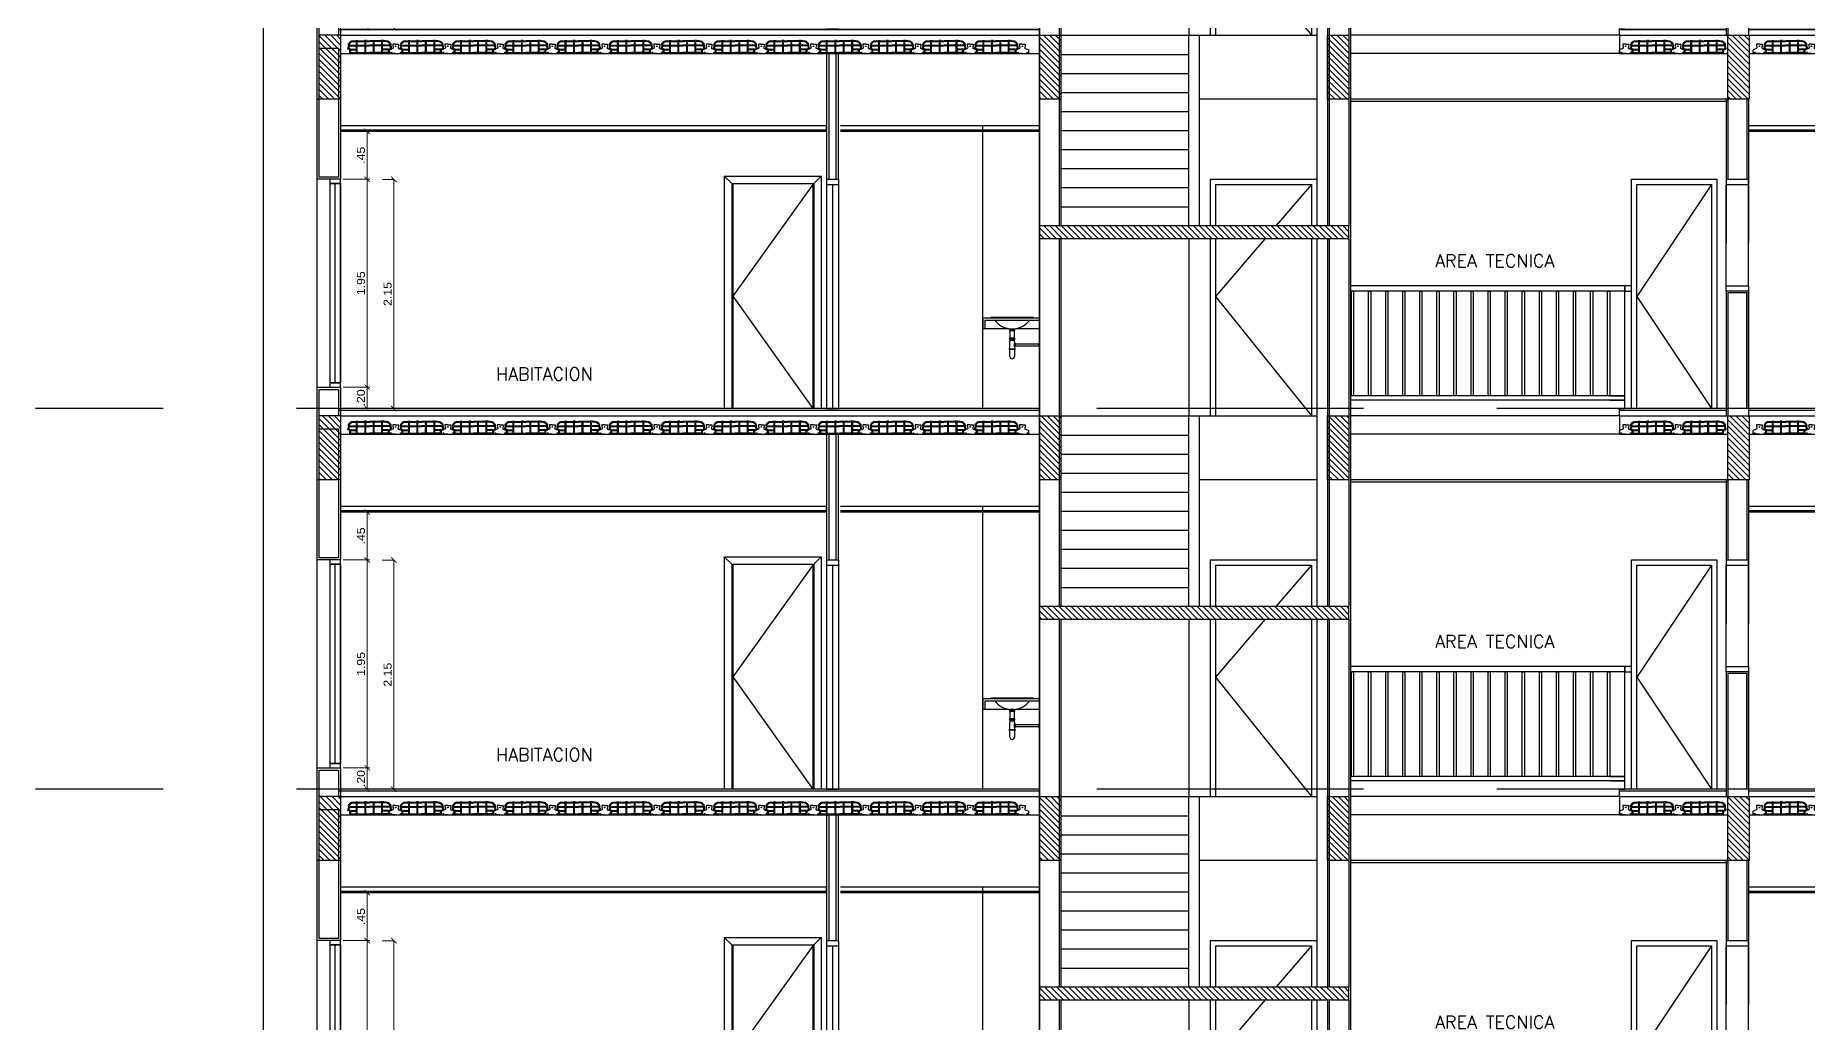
# Model space of a CAD drawing. Header units: metres. Extents: x 126 to 596, y -539 to -70.
# Drawn here: x 241.66 to 258.27, y -384.57 to -375.31 of the extents above; entities that cross this region are included whole.
import ezdxf

# ---------------------------------------------------------------- set-up
doc = ezdxf.new("R2010")
doc.units = ezdxf.units.M
doc.header["$LTSCALE"] = 10
doc.linetypes.add('HIDDEN', pattern=[0.375, 0.25, -0.125])
for name, color, linetype in [('01', 1, 'Continuous'), ('02', 2, 'Continuous'), ('1_MUROS', 6, 'Continuous'), ('2', 2, 'Continuous'), ('3', 3, 'Continuous'), ('A- Estructura', 5, 'Continuous'), ('A- Hatch Hormigon', 255, 'Continuous'), ('A-Aberturas', 2, 'Continuous'), ('A-Cielorraso', 1, 'HIDDEN'), ('A-Muros', 4, 'Continuous'), ('A-Revoques', 1, 'Continuous'), ('Corte t', 2, 'Continuous'), ('Dr Ejes en bloque', 4, 'Continuous'), ('Losa rap sapito', 251, 'Continuous'), ('PISO', 251, 'Continuous'), ('TCOTA', 1, 'Continuous'), ('Texto', 3, 'Continuous')]:
    doc.layers.add(name, color=color, linetype=linetype)
doc.layers.add('Dr Contorno exterior torre', color=31, linetype='Continuous', transparency=0.5)
doc.styles.add('1-50', font='arial.ttf', dxfattribs={"width": 1.1, "height": 0.075})
doc.styles.add('T12', font='romans.shx', dxfattribs={"height": 0.12})
doc.dimstyles.new('1-50', dxfattribs={"dimscale": 0, "dimtxt": 0.075, "dimasz": 0.05, "dimexe": 0, "dimexo": 0.025, "dimgap": 0.02, "dimtad": 1, "dimzin": 4, "dimdsep": 46, "dimtxsty": '1-50', "dimblk": 'ARCHTICK', "dimcen": 0.09, "dimclrd": 256, "dimclre": 8, "dimclrt": 2, "dimadec": 0, "dimazin": 3, "dimtfac": 1, "dimtofl": 0, "dimtmove": 2, "dimatfit": 3, "dimldrblk": 'OPEN90', "dimfxl": 1, "dimtolj": 1, "dimtzin": 0, "dimlwd": 18, "dimlwe": 18, "dimarcsym": 0})

# ---------------------------------------------------------------- blocks, each defined once
blk = doc.blocks.new('VIGUETA NUEVA')
at = {"layer": '02'}
for p, q in [((852.277, 1549.624), (852.243, 1549.611)), ((852.243, 1549.581), (852.243, 1549.611)), ((852.243, 1549.581), (852.248, 1549.576)), ((852.305, 1549.576), (852.248, 1549.576)), ((852.305, 1549.666), (852.277, 1549.666)), ((852.277, 1549.666), (852.277, 1549.661)), ((852.277, 1549.661), (852.281, 1549.631)), ((852.305, 1549.666), (852.334, 1549.666)), ((852.305, 1549.576), (852.363, 1549.576)), ((852.334, 1549.661), (852.33, 1549.631)), ((852.334, 1549.666), (852.334, 1549.661)), ((852.334, 1549.624), (852.368, 1549.611)), ((852.368, 1549.581), (852.363, 1549.576)), ((852.368, 1549.581), (852.368, 1549.611))]:
    blk.add_line(p, q, dxfattribs=at)
for centre, start, end in [((852.274, 1549.631), 294.8533, 4.4381), ((852.337, 1549.631), 175.5619, 245.1467)]:
    blk.add_arc(centre, 0.00704, start, end, dxfattribs=at)
blk = doc.blocks.new('VIGUETA NUEVA1')
at = {"layer": 'PISO'}
for centre in [(-0.044, -0.081), (0, -0.02), (0.05, -0.081)]:
    blk.add_circle(centre, 0.00324, dxfattribs=at)
at = {"layer": '1_MUROS'}
blk.add_blockref('VIGUETA NUEVA', (-852.305, -1549.666), dxfattribs=at)
blk = doc.blocks.new('Losa rap zapito')
at = {"layer": 'Losa rap sapito'}
for p, q in [((283.771, -291.772), (283.805, -291.772)), ((283.781, -291.764), (283.8, -291.764)), ((283.801, -291.763), (283.821, -291.763)), ((283.808, -291.801), (283.808, -291.775)), ((283.815, -291.801), (283.815, -291.775)), ((283.818, -291.772), (283.884, -291.772)), ((283.821, -291.764), (283.881, -291.764)), ((283.901, -291.763), (283.882, -291.763)), ((283.887, -291.801), (283.887, -291.775)), ((283.894, -291.801), (283.894, -291.775)), ((283.897, -291.772), (283.93, -291.772)), ((283.902, -291.764), (283.93, -291.764)), ((283.959, -291.764), (283.93, -291.764)), ((283.964, -291.772), (283.93, -291.772)), ((283.96, -291.763), (283.979, -291.763)), ((283.967, -291.801), (283.967, -291.775)), ((283.973, -291.801), (283.973, -291.775)), ((284.043, -291.772), (283.976, -291.772)), ((284.039, -291.764), (283.98, -291.764)), ((284.059, -291.763), (284.04, -291.763)), ((284.046, -291.801), (284.046, -291.775)), ((284.053, -291.801), (284.053, -291.775)), ((284.09, -291.772), (284.056, -291.772)), ((284.079, -291.764), (284.06, -291.764)), ((283.728, -291.824), (283.726, -291.839)), ((283.746, -291.848), (283.728, -291.842)), ((283.732, -291.804), (283.729, -291.823)), ((283.739, -291.812), (283.736, -291.833)), ((283.753, -291.842), (283.738, -291.836)), ((283.742, -291.81), (283.805, -291.81)), ((283.744, -291.804), (283.805, -291.804)), ((283.747, -291.88), (283.746, -291.848)), ((283.754, -291.884), (283.75, -291.884)), ((283.754, -291.884), (283.752, -291.884)), ((283.754, -291.884), (283.752, -291.884)), ((283.753, -291.81), (283.805, -291.81)), ((283.753, -291.842), (283.805, -291.842)), ((283.754, -291.872), (283.754, -291.851)), ((283.754, -291.884), (283.754, -291.883)), ((283.754, -291.883), (283.76, -291.883)), ((283.756, -291.849), (283.805, -291.849)), ((283.757, -291.875), (283.805, -291.875)), ((283.76, -291.884), (283.76, -291.883)), ((283.76, -291.884), (283.766, -291.884)), ((283.771, -291.883), (283.766, -291.883)), ((283.766, -291.884), (283.766, -291.883)), ((283.771, -291.884), (283.771, -291.883)), ((283.771, -291.884), (283.777, -291.884)), ((283.777, -291.884), (283.777, -291.883)), ((283.783, -291.883), (283.777, -291.883)), ((283.783, -291.884), (283.783, -291.883)), ((283.783, -291.884), (283.789, -291.884)), ((283.789, -291.884), (283.789, -291.883)), ((283.789, -291.883), (283.795, -291.883)), ((283.795, -291.884), (283.795, -291.883)), ((283.8, -291.884), (283.795, -291.884)), ((283.8, -291.883), (283.806, -291.883)), ((283.8, -291.884), (283.8, -291.883)), ((283.806, -291.884), (283.806, -291.883)), ((283.812, -291.884), (283.806, -291.884)), ((283.808, -291.839), (283.808, -291.813)), ((283.808, -291.872), (283.808, -291.852)), ((283.812, -291.883), (283.818, -291.883)), ((283.812, -291.884), (283.812, -291.883)), ((283.812, -291.883), (283.818, -291.883)), ((283.815, -291.872), (283.815, -291.813)), ((283.818, -291.804), (283.884, -291.804)), ((283.818, -291.81), (283.884, -291.81)), ((283.818, -291.875), (283.884, -291.875)), ((283.818, -291.884), (283.818, -291.883)), ((283.818, -291.884), (283.823, -291.884)), ((283.829, -291.883), (283.823, -291.883)), ((283.823, -291.884), (283.823, -291.883)), ((283.829, -291.884), (283.829, -291.883)), ((283.829, -291.884), (283.835, -291.884)), ((283.835, -291.884), (283.835, -291.883)), ((283.841, -291.883), (283.835, -291.883)), ((283.841, -291.884), (283.841, -291.883)), ((283.841, -291.884), (283.847, -291.884)), ((283.847, -291.884), (283.847, -291.883)), ((283.847, -291.883), (283.852, -291.883)), ((283.852, -291.884), (283.852, -291.883)), ((283.858, -291.884), (283.852, -291.884)), ((283.858, -291.883), (283.864, -291.883)), ((283.858, -291.884), (283.858, -291.883)), ((283.864, -291.884), (283.864, -291.883)), ((283.87, -291.884), (283.864, -291.884)), ((283.87, -291.883), (283.875, -291.883)), ((283.87, -291.884), (283.87, -291.883)), ((283.87, -291.883), (283.875, -291.883)), ((283.875, -291.884), (283.875, -291.883)), ((283.875, -291.884), (283.881, -291.884)), ((283.887, -291.883), (283.881, -291.883)), ((283.881, -291.884), (283.881, -291.883)), ((283.887, -291.872), (283.887, -291.813)), ((283.887, -291.884), (283.887, -291.883)), ((283.887, -291.884), (283.893, -291.884)), ((283.893, -291.884), (283.893, -291.883)), ((283.899, -291.883), (283.893, -291.883)), ((283.894, -291.872), (283.894, -291.813)), ((283.897, -291.804), (283.93, -291.804)), ((283.897, -291.81), (283.93, -291.81)), ((283.897, -291.875), (283.93, -291.875)), ((283.899, -291.884), (283.899, -291.883)), ((283.899, -291.884), (283.904, -291.884)), ((283.904, -291.884), (283.904, -291.883)), ((283.904, -291.883), (283.91, -291.883)), ((283.91, -291.884), (283.91, -291.883)), ((283.916, -291.884), (283.91, -291.884)), ((283.916, -291.883), (283.922, -291.883)), ((283.916, -291.884), (283.916, -291.883)), ((283.922, -291.884), (283.922, -291.883)), ((283.927, -291.884), (283.922, -291.884)), ((283.927, -291.884), (283.927, -291.883)), ((283.927, -291.883), (283.93, -291.883)), ((283.964, -291.804), (283.93, -291.804)), ((283.964, -291.81), (283.93, -291.81)), ((283.964, -291.875), (283.93, -291.875)), ((283.933, -291.883), (283.93, -291.883)), ((283.933, -291.884), (283.933, -291.883)), ((283.933, -291.884), (283.939, -291.884)), ((283.945, -291.883), (283.939, -291.883)), ((283.939, -291.884), (283.939, -291.883)), ((283.945, -291.884), (283.945, -291.883)), ((283.945, -291.884), (283.951, -291.884)), ((283.951, -291.884), (283.951, -291.883)), ((283.956, -291.883), (283.951, -291.883)), ((283.956, -291.884), (283.956, -291.883)), ((283.962, -291.884), (283.956, -291.884)), ((283.962, -291.884), (283.962, -291.883)), ((283.962, -291.883), (283.968, -291.883)), ((283.967, -291.872), (283.967, -291.813)), ((283.968, -291.884), (283.968, -291.883)), ((283.974, -291.884), (283.968, -291.884)), ((283.973, -291.872), (283.973, -291.813)), ((283.974, -291.883), (283.98, -291.883)), ((283.974, -291.884), (283.974, -291.883)), ((284.043, -291.804), (283.976, -291.804)), ((284.043, -291.81), (283.976, -291.81)), ((284.043, -291.875), (283.976, -291.875)), ((283.98, -291.884), (283.98, -291.883)), ((283.985, -291.884), (283.98, -291.884)), ((283.991, -291.883), (283.985, -291.883)), ((283.985, -291.884), (283.985, -291.883)), ((283.991, -291.883), (283.985, -291.883)), ((283.991, -291.884), (283.991, -291.883)), ((283.991, -291.884), (283.997, -291.884)), ((284.003, -291.883), (283.997, -291.883)), ((283.997, -291.884), (283.997, -291.883)), ((284.003, -291.884), (284.003, -291.883)), ((284.003, -291.884), (284.008, -291.884)), ((284.008, -291.884), (284.008, -291.883)), ((284.014, -291.883), (284.008, -291.883)), ((284.014, -291.884), (284.014, -291.883)), ((284.02, -291.884), (284.014, -291.884)), ((284.02, -291.884), (284.02, -291.883)), ((284.02, -291.883), (284.026, -291.883)), ((284.026, -291.884), (284.026, -291.883)), ((284.032, -291.884), (284.026, -291.884)), ((284.032, -291.883), (284.037, -291.883)), ((284.032, -291.884), (284.032, -291.883)), ((284.037, -291.884), (284.037, -291.883)), ((284.043, -291.884), (284.037, -291.884)), ((284.049, -291.883), (284.043, -291.883)), ((284.043, -291.884), (284.043, -291.883)), ((284.049, -291.883), (284.043, -291.883)), ((284.046, -291.872), (284.046, -291.813)), ((284.049, -291.884), (284.049, -291.883)), ((284.049, -291.884), (284.055, -291.884)), ((284.053, -291.839), (284.053, -291.813)), ((284.053, -291.872), (284.053, -291.852)), ((284.06, -291.883), (284.055, -291.883)), ((284.055, -291.884), (284.055, -291.883)), ((284.117, -291.804), (284.056, -291.804)), ((284.119, -291.81), (284.056, -291.81)), ((284.107, -291.81), (284.056, -291.81)), ((284.107, -291.842), (284.056, -291.842)), ((284.104, -291.849), (284.056, -291.849)), ((284.104, -291.875), (284.056, -291.875)), ((284.06, -291.884), (284.06, -291.883)), ((284.06, -291.884), (284.066, -291.884)), ((284.066, -291.884), (284.066, -291.883)), ((284.072, -291.883), (284.066, -291.883)), ((284.072, -291.884), (284.072, -291.883)), ((284.078, -291.884), (284.072, -291.884)), ((284.078, -291.884), (284.078, -291.883)), ((284.078, -291.883), (284.084, -291.883)), ((284.084, -291.884), (284.084, -291.883)), ((284.089, -291.884), (284.084, -291.884)), ((284.089, -291.883), (284.095, -291.883)), ((284.089, -291.884), (284.089, -291.883)), ((284.095, -291.884), (284.095, -291.883)), ((284.101, -291.884), (284.095, -291.884)), ((284.101, -291.884), (284.101, -291.883)), ((284.107, -291.883), (284.101, -291.883)), ((284.107, -291.842), (284.123, -291.836)), ((284.107, -291.872), (284.107, -291.851)), ((284.107, -291.884), (284.107, -291.883)), ((284.107, -291.884), (284.109, -291.884)), ((284.107, -291.884), (284.109, -291.884)), ((284.107, -291.884), (284.11, -291.884)), ((284.114, -291.88), (284.115, -291.848)), ((284.115, -291.848), (284.133, -291.842)), ((284.121, -291.812), (284.125, -291.833)), ((284.129, -291.804), (284.131, -291.823)), ((284.133, -291.824), (284.135, -291.839))]:
    blk.add_line(p, q, dxfattribs=at)
for centre, radius, start, end in [((283.772, -291.804), 0.0404, 77.2971, 181.0135), ((283.772, -291.804), 0.0317, 92.259, 174.7894), ((283.801, -291.764), 0.000963, 90, 180), ((283.805, -291.775), 0.00289, 0, 90), ((283.818, -291.775), 0.00289, 90, 180), ((283.821, -291.764), 0.000963, 0, 90), ((283.882, -291.764), 0.000963, 90, 180), ((283.884, -291.775), 0.00289, 0, 90), ((283.897, -291.775), 0.00289, 90, 180), ((283.901, -291.764), 0.000963, 0, 90), ((283.96, -291.764), 0.000963, 90, 180), ((283.964, -291.775), 0.00289, 0, 90), ((283.976, -291.775), 0.00289, 90, 180), ((283.979, -291.764), 0.000963, 0, 90), ((284.04, -291.764), 0.000963, 90, 180), ((284.043, -291.775), 0.00289, 0, 90), ((284.056, -291.775), 0.00289, 90, 180), ((284.059, -291.764), 0.000963, 0, 90), ((284.088, -291.804), 0.0404, 358.9865, 102.7029), ((284.088, -291.804), 0.0317, 5.2106, 87.741), ((283.729, -291.839), 0.00289, 171.8699, 249.444), ((283.729, -291.824), 0.000963, 81.8699, 171.8699), ((283.739, -291.833), 0.00289, 171.8699, 249.444), ((283.742, -291.813), 0.00289, 90, 165.2593), ((283.744, -291.801), 0.00289, 180.2316, 270), ((283.751, -291.88), 0.0039, 182.4799, 268.1248), ((283.756, -291.852), 0.00289, 90, 168.5947), ((283.757, -291.872), 0.00289, 180, 271.41), ((283.805, -291.801), 0.00289, 270, 0), ((283.805, -291.813), 0.00289, 0, 90), ((283.805, -291.839), 0.00289, 270, 0), ((283.805, -291.852), 0.00289, 0, 90), ((283.805, -291.872), 0.00289, 270, 0), ((283.818, -291.801), 0.00289, 180, 270), ((283.818, -291.813), 0.00289, 90, 180), ((283.818, -291.872), 0.00289, 180, 270), ((283.884, -291.801), 0.00289, 270, 0), ((283.884, -291.813), 0.00289, 0, 90), ((283.884, -291.872), 0.00289, 270, 0), ((283.897, -291.801), 0.00289, 180, 270), ((283.897, -291.813), 0.00289, 90, 180), ((283.897, -291.872), 0.00289, 180, 270), ((283.964, -291.801), 0.00289, 270, 0), ((283.964, -291.813), 0.00289, 0, 90), ((283.964, -291.872), 0.00289, 270, 0), ((283.976, -291.801), 0.00289, 180, 270), ((283.976, -291.813), 0.00289, 90, 180), ((283.976, -291.872), 0.00289, 180, 270), ((284.043, -291.801), 0.00289, 270, 0), ((284.043, -291.813), 0.00289, 0, 90), ((284.043, -291.872), 0.00289, 270, 0), ((284.056, -291.801), 0.00289, 180, 270), ((284.056, -291.813), 0.00289, 90, 180), ((284.056, -291.839), 0.00289, 180, 270), ((284.056, -291.852), 0.00289, 90, 180), ((284.056, -291.872), 0.00289, 180, 270), ((284.104, -291.852), 0.00289, 11.4053, 90), ((284.104, -291.872), 0.00289, 268.59, 0), ((284.11, -291.88), 0.0039, 271.8752, 357.5201), ((284.117, -291.801), 0.00289, 270, 359.7684), ((284.119, -291.813), 0.00289, 14.7407, 90), ((284.122, -291.833), 0.00289, 290.556, 8.1301), ((284.132, -291.824), 0.000963, 8.1301, 98.1301), ((284.132, -291.839), 0.00289, 290.556, 8.1301)]:
    blk.add_arc(centre, radius, start, end, dxfattribs=at)
blk = doc.blocks.new('_ArchTick')
at = {"color": 0, "linetype": 'ByBlock', "const_width": 0.15}
blk.add_lwpolyline([(-0.5, -0.5), (0.5, 0.5)], dxfattribs=at)
blk = doc.blocks.new('*D73')
at = {"layer": 'Defpoints', "color": 0, "transparency": 16777216}
for p in [(64.181, -337.766), (64.431, -337.766, 0), (64.181, -337.966)]:
    blk.add_point(p, dxfattribs=at)
at = {"layer": 'TCOTA', "color": 8, "lineweight": 18, "transparency": 16777216}
for p, q in [((64.206, -337.766, 0), (64.431, -337.766, 0)), ((64.206, -337.966, 0), (64.431, -337.966, 0))]:
    blk.add_line(p, q, dxfattribs=at)
at = {"layer": 'TCOTA', "lineweight": 18, "transparency": 16777216}
blk.add_line((64.431, -337.966, 0), (64.431, -337.766, 0), dxfattribs=at)
at = {"layer": 'TCOTA', "lineweight": 18, "transparency": 16777216, "xscale": 0.05, "yscale": 0.05, "zscale": 0.05}
for p, rotation in [((64.431, -337.766, 0), 90), ((64.431, -337.966, 0), 270)]:
    blk.add_blockref('_ArchTick', p, dxfattribs=dict(at, rotation=rotation))
at = {"layer": 'TCOTA', "color": 2, "transparency": 16777216, "insert": (64.373, -337.866, 0), "char_height": 0.075, "attachment_point": 5, "rotation": 90, "style": '1-50'}
blk.add_mtext('\\A1;.20', dxfattribs=at)
blk = doc.blocks.new('_Open90')
at = {"color": 0, "linetype": 'ByBlock', "lineweight": -2}
for p, q in [((0, 0), (-1, 0)), ((-0.5, 0.5), (0, 0)), ((0, 0), (-0.5, -0.5))]:
    blk.add_line(p, q, dxfattribs=at)
blk = doc.blocks.new('*D71')
at = {"layer": 'Defpoints', "color": 0, "transparency": 16777216}
for p in [(64.548, -335.817, 0), (64.681, -335.817), (64.548, -337.967, 0)]:
    blk.add_point(p, dxfattribs=at)
at = {"layer": 'TCOTA', "color": 8, "lineweight": 18, "transparency": 16777216}
for p, q in [((64.573, -335.817), (64.681, -335.817)), ((64.573, -337.967), (64.681, -337.967))]:
    blk.add_line(p, q, dxfattribs=at)
at = {"layer": 'TCOTA', "lineweight": 18, "transparency": 16777216}
blk.add_line((64.681, -337.967), (64.681, -335.817), dxfattribs=at)
at = {"layer": 'TCOTA', "lineweight": 18, "transparency": 16777216, "xscale": 0.05, "yscale": 0.05, "zscale": 0.05}
for p, rotation in [((64.681, -335.817), 90), ((64.681, -337.967), 270)]:
    blk.add_blockref('_ArchTick', p, dxfattribs=dict(at, rotation=rotation))
at = {"layer": 'TCOTA', "color": 2, "transparency": 16777216, "insert": (64.623, -336.892), "char_height": 0.075, "attachment_point": 5, "rotation": 90, "style": '1-50'}
blk.add_mtext('\\A1;2.15', dxfattribs=at)
blk = doc.blocks.new('*D74')
at = {"layer": 'Defpoints', "color": 0, "transparency": 16777216}
for p in [(64.181, -335.366), (64.181, -335.816), (64.431, -335.816, 0)]:
    blk.add_point(p, dxfattribs=at)
at = {"layer": 'TCOTA', "color": 8, "lineweight": 18, "transparency": 16777216}
for p, q in [((64.206, -335.366, 0), (64.431, -335.366, 0)), ((64.206, -335.816, 0), (64.431, -335.816, 0))]:
    blk.add_line(p, q, dxfattribs=at)
at = {"layer": 'TCOTA', "lineweight": 18, "transparency": 16777216}
blk.add_line((64.431, -335.366, 0), (64.431, -335.816, 0), dxfattribs=at)
at = {"layer": 'TCOTA', "lineweight": 18, "transparency": 16777216, "xscale": 0.05, "yscale": 0.05, "zscale": 0.05}
for p, rotation in [((64.431, -335.366, 0), 90), ((64.431, -335.816, 0), 270)]:
    blk.add_blockref('_ArchTick', p, dxfattribs=dict(at, rotation=rotation))
at = {"layer": 'TCOTA', "color": 2, "transparency": 16777216, "insert": (64.373, -335.591, 0), "char_height": 0.075, "attachment_point": 5, "rotation": 90, "style": '1-50'}
blk.add_mtext('\\A1;.45', dxfattribs=at)
blk = doc.blocks.new('*D72')
at = {"layer": 'Defpoints', "color": 0, "transparency": 16777216}
for p in [(64.431, -335.816, 0), (64.431, -337.766, 0), (64.431, -337.766)]:
    blk.add_point(p, dxfattribs=at)
at = {"layer": 'TCOTA', "color": 8, "lineweight": 18, "transparency": 16777216}
for p, q in [((64.456, -335.816), (64.431, -335.816)), ((64.456, -337.766), (64.431, -337.766))]:
    blk.add_line(p, q, dxfattribs=at)
at = {"layer": 'TCOTA', "lineweight": 18, "transparency": 16777216}
blk.add_line((64.431, -335.816), (64.431, -337.766), dxfattribs=at)
at = {"layer": 'TCOTA', "lineweight": 18, "transparency": 16777216, "xscale": 0.05, "yscale": 0.05, "zscale": 0.05}
for p, rotation in [((64.431, -335.816), 90), ((64.431, -337.766), 270)]:
    blk.add_blockref('_ArchTick', p, dxfattribs=dict(at, rotation=rotation))
at = {"layer": 'TCOTA', "color": 2, "transparency": 16777216, "insert": (64.373, -336.791), "char_height": 0.075, "attachment_point": 5, "rotation": 90, "style": '1-50'}
blk.add_mtext('\\A1;1.95', dxfattribs=at)
blk = doc.blocks.new('niveles')
at = {"layer": 'PISO', "linetype": 'HIDDEN'}
for p, q in [((572.152, -279.934), (533.455, -279.934)), ((572.152, -283.504), (533.455, -283.504))]:
    blk.add_line(p, q, dxfattribs=at)
blk = doc.blocks.new('hhhh')
at = {"layer": 'A- Hatch Hormigon'}
h = blk.add_hatch(dxfattribs=at)
h.set_pattern_fill('ANSI31', color=1, scale=0.0125, angle=-90, style=0)
h.set_pattern_definition([(315, (-180.336697, 55.128285), (0.0280633004, 0.0280633004), [])])
h.paths.add_polyline_path([(73.631, -336.251), (70.731, -336.251), (70.731, -336.372), (73.631, -336.372)])
h = blk.add_hatch(dxfattribs=at)
h.set_pattern_fill('ANSI31', color=1, scale=0.0125, angle=-90, style=0)
h.paths.add_polyline_path([(77.381, -338.036), (77.181, -338.036), (77.181, -338.636), (77.381, -338.636)])
h.paths.add_polyline_path([(82.632, -338.036), (82.432, -338.036), (82.432, -338.636), (82.632, -338.636)])
h.paths.add_polyline_path([(87.78, -338.036), (87.6, -338.036), (87.581, -338.036), (87.581, -338.636), (87.781, -338.636)])
h.paths.add_polyline_path([(70.931, -338.036), (70.731, -338.036), (70.731, -338.636), (70.931, -338.636)])
h.paths.add_polyline_path([(73.631, -338.036), (73.431, -338.036), (73.431, -338.636), (73.631, -338.636)])
h.paths.add_polyline_path([(64.181, -338.036), (63.981, -338.036), (63.981, -338.156), (63.981, -338.636), (64.181, -338.636)])
at = {"color": 1}
blk.add_line((63.461, -338.636, 0), (63.461, -335.066, 0), dxfattribs=at)
for p, q in [((68.738, -335.366, 0), (68.738, -335.356, 0)), ((73.331, -335.816, 0), (73.331, -336.251, 0)), ((73.631, -336.372, 0), (73.631, -336.251, 0)), ((73.331, -336.372, 0), (73.331, -338.036, 0)), ((76.166, -337.966, 0), (76.216, -337.966, 0))]:
    blk.add_line(p, q)
at = {"color": 5}
for p, q in [((63.981, -338.636, 0), (63.981, -338.036, 0)), ((64.181, -338.036, 0), (63.981, -338.036)), ((64.181, -338.036, 0), (64.181, -338.636, 0)), ((64.181, -338.036, 0), (70.731, -338.036, 0)), ((70.731, -338.636, 0), (70.731, -338.036, 0)), ((70.731, -338.036, 0), (70.931, -338.036, 0)), ((70.931, -338.036, 0), (70.931, -338.636, 0)), ((73.431, -338.636, 0), (73.431, -338.036, 0)), ((73.431, -338.036, 0), (73.631, -338.036, 0)), ((73.631, -338.036, 0), (73.631, -338.636, 0)), ((76.166, -338.036), (76.166, -338.206)), ((76.166, -338.036), (77.181, -338.036)), ((77.181, -338.636, 0), (77.181, -338.036, 0)), ((77.181, -338.036, 0), (77.381, -338.036, 0)), ((77.381, -338.036, 0), (77.381, -338.636, 0)), ((77.381, -338.036, 0), (82.432, -338.036, 0)), ((64.181, -338.206, 0), (70.731, -338.206, 0)), ((76.166, -338.206), (77.181, -338.206, 0)), ((77.381, -338.206, 0), (82.432, -338.206, 0)), ((64.181, -338.636, 0), (63.981, -338.636, 0)), ((63.981, -338.636, 0), (63.981, -338.636, 0)), ((70.931, -338.636, 0), (70.731, -338.636, 0)), ((73.631, -338.636, 0), (73.431, -338.636, 0)), ((77.381, -338.636, 0), (77.181, -338.636, 0))]:
    blk.add_line(p, q, dxfattribs=at)
at = {"color": 2}
for p, q in [((68.737, -337.986, 0), (64.161, -337.986)), ((68.737, -337.966, 0), (64.181, -337.966)), ((68.737, -337.986, 0), (65.161, -337.986, 0)), ((68.737, -337.966, 0), (65.181, -337.966, 0)), ((70.731, -337.966, 0), (68.737, -337.966, 0)), ((70.731, -337.986, 0), (68.737, -337.986, 0)), ((77.166, -337.966, 0), (76.166, -337.966, 0)), ((76.166, -338.036), (76.166, -337.966, 0)), ((77.166, -337.986, 0), (76.166, -337.986, 0)), ((80.431, -337.966, 0), (77.376, -337.966, 0)), ((81.881, -337.986, 0), (77.376, -337.986, 0))]:
    blk.add_line(p, q, dxfattribs=at)
at = {"elevation": 0}
for points in [[(76.076, -337.846), (76.216, -337.846), (73.651, -337.846)], [(76.076, -337.886), (76.216, -337.886), (73.651, -337.886)]]:
    blk.add_lwpolyline(points, dxfattribs=at)
at = {"layer": '01'}
for p, q in [((70.931, -334.466, 0), (72.131, -334.466, 0)), ((70.931, -334.466), (73.331, -334.466)), ((72.131, -336.251, 0), (72.131, -334.466)), ((72.231, -336.251, 0), (72.231, -334.466)), ((73.331, -334.466, 0), (73.331, -336.251)), ((70.931, -334.645, 0), (72.131, -334.645, 0)), ((70.931, -334.823, 0), (72.131, -334.823, 0)), ((70.931, -335.002, 0), (72.131, -335.002, 0)), ((73.331, -335.066, 0), (72.231, -335.066, 0)), ((77.181, -335.066, 0), (73.651, -335.066, 0)), ((77.181, -335.086, 0), (73.651, -335.086, 0)), ((70.931, -335.18, 0), (72.131, -335.18, 0)), ((70.931, -335.359, 0), (72.131, -335.359, 0)), ((70.931, -335.537), (72.131, -335.537)), ((67.777, -335.786, 0), (67.777, -337.966, 0)), ((67.777, -335.786, 0), (68.687, -335.786, 0)), ((67.847, -335.856, 0), (67.777, -335.786, 0)), ((68.617, -335.856, 0), (68.687, -335.786, 0)), ((68.687, -335.786, 0), (68.687, -337.966, 0)), ((70.931, -335.716), (72.131, -335.716)), ((67.847, -335.856, 0), (67.847, -337.966, 0)), ((67.847, -335.856, 0), (68.617, -335.856, 0)), ((67.857, -335.856, 0), (67.857, -337.966, 0)), ((68.607, -335.866, 0), (67.857, -336.911, 0)), ((68.607, -335.866, 0), (68.607, -337.966, 0)), ((68.617, -335.856, 0), (68.617, -337.966, 0)), ((70.931, -335.894, 0), (72.131, -335.894, 0)), ((72.331, -335.816, 0), (72.331, -336.251, 0)), ((72.331, -335.816, 0), (73.331, -335.816, 0)), ((72.381, -335.866, 0), (72.381, -336.251, 0)), ((72.381, -335.866, 0), (73.281, -335.866, 0)), ((73.281, -335.866, 0), (72.951, -336.251, 0)), ((73.281, -335.866, 0), (73.281, -336.251, 0)), ((70.931, -336.073, 0), (72.131, -336.073, 0)), ((72.131, -336.372, 0), (72.131, -338.036)), ((72.331, -336.372, 0), (72.331, -338.036, 0)), ((72.381, -336.372, 0), (72.381, -338.036, 0)), ((72.847, -336.372, 0), (72.381, -336.916, 0)), ((73.281, -336.372, 0), (73.281, -338.036, 0)), ((73.331, -336.372), (73.331, -338.036)), ((67.857, -336.911, 0), (68.607, -337.966, 0)), ((72.381, -336.916, 0), (73.281, -338.036, 0))]:
    blk.add_line(p, q, dxfattribs=at)
at = {"layer": '01', "elevation": 0}
blk.add_lwpolyline([(68.607, -337.966, 0.02, 0, 0), (68.607, -337.966, 0, 0, 0), (68.607, -335.866, 0, 0, 0), (67.857, -335.866, 0, 0, 0)], format="xyseb", dxfattribs=at)
at = {"layer": '02', "elevation": 0}
blk.add_lwpolyline([(73.651, -338.036), (73.651, -334.466)], dxfattribs=at)
at = {"layer": '2'}
for p, q in [((70.201, -337.116, 0), (70.731, -337.116)), ((70.201, -337.216, 0), (70.221, -337.216, 0)), ((70.221, -337.136, 0), (70.731, -337.136))]:
    blk.add_line(p, q, dxfattribs=at)
at = {"layer": '3', "elevation": 0}
blk.add_lwpolyline([(76.216, -336.866), (76.281, -336.866), (76.281, -336.816), (76.216, -336.816)], close=True, dxfattribs=at)
at = {"layer": 'A- Estructura'}
for p, q in [((70.731, -336.251, 0), (73.631, -336.251, 0)), ((70.731, -336.372, 0), (70.731, -336.251, 0)), ((70.731, -336.372, 0), (73.631, -336.372, 0))]:
    blk.add_line(p, q, dxfattribs=at)
at = {"layer": 'A-Aberturas', "color": 1}
for p, q in [((63.961, -337.766), (63.961, -335.816)), ((77.031, -335.866, 0), (76.331, -336.916, 0)), ((76.331, -336.916, 0), (77.031, -337.966, 0))]:
    blk.add_line(p, q, dxfattribs=at)
at = {"layer": 'A-Aberturas'}
for p, q in [((68.737, -335.816, 0), (68.847, -335.816, 0)), ((68.737, -335.816, 0), (68.737, -335.866, 0)), ((68.737, -335.866, 0), (68.847, -335.866, 0)), ((68.792, -335.866, 0), (68.792, -337.966, 0)), ((68.847, -335.816, 0), (68.847, -335.866, 0)), ((68.847, -335.866, 0), (68.847, -337.966, 0)), ((77.166, -336.816, 0), (77.166, -335.866, 0)), ((77.376, -336.816, 0), (77.376, -335.866, 0)), ((76.216, -337.966, 0), (76.216, -336.816, 0)), ((76.281, -337.966, 0), (76.281, -336.816, 0)), ((76.166, -338.036), (73.651, -338.036)), ((76.166, -338.206), (73.651, -338.206))]:
    blk.add_line(p, q, dxfattribs=at)
at = {"layer": 'A-Aberturas', "color": 253}
for p, q in [((76.216, -336.816, 0), (73.651, -336.816, 0)), ((76.216, -336.866, 0), (73.651, -336.866, 0))]:
    blk.add_line(p, q, dxfattribs=at)
at = {"layer": 'A-Aberturas', "color": 1, "elevation": 0}
for points in [[(70.201, -337.966), (70.201, -335.313)], [(76.281, -337.966), (76.281, -335.816), (77.081, -335.816), (77.081, -337.966)], [(76.331, -337.966), (76.331, -335.866), (77.031, -335.866), (77.031, -337.966)]]:
    blk.add_lwpolyline(points, dxfattribs=at)
at = {"layer": 'A-Aberturas', "elevation": 0}
for points in [[(64.181, -335.816), (64.081, -335.816), (64.081, -335.856), (64.181, -335.856)], [(64.131, -335.856), (64.181, -335.856), (64.181, -337.726), (64.131, -337.726)], [(64.181, -337.726), (64.081, -337.726), (64.081, -337.766), (64.181, -337.766)]]:
    blk.add_lwpolyline(points, close=True, dxfattribs=at)
at = {"layer": 'A-Aberturas', "color": 1, "elevation": 0}
blk.add_lwpolyline([(64.081, -337.726), (64.181, -337.726), (64.181, -335.856), (64.081, -335.856)], close=True, dxfattribs=at)
at = {"layer": 'A-Aberturas', "elevation": 0}
for points in [[(77.166, -335.816), (77.166, -335.866), (77.376, -335.866), (77.376, -335.816)], [(77.166, -336.866), (77.166, -336.816), (77.376, -336.816), (77.376, -336.866)]]:
    blk.add_lwpolyline(points, dxfattribs=at)
at = {"layer": 'A-Aberturas', "color": 253, "elevation": 0}
for points in [[(73.676, -337.846), (73.656, -337.846), (73.656, -336.866), (73.676, -336.866)], [(73.836, -337.846), (73.816, -337.846), (73.816, -336.866), (73.836, -336.866)], [(73.996, -337.846), (73.976, -337.846), (73.976, -336.866), (73.996, -336.866)], [(74.156, -337.846), (74.136, -337.846), (74.136, -336.866), (74.156, -336.866)], [(74.316, -337.846), (74.296, -337.846), (74.296, -336.866), (74.316, -336.866)], [(74.476, -337.846), (74.456, -337.846), (74.456, -336.866), (74.476, -336.866)], [(74.636, -337.846), (74.616, -337.846), (74.616, -336.866), (74.636, -336.866)], [(74.796, -337.846), (74.776, -337.846), (74.776, -336.866), (74.796, -336.866)], [(74.956, -337.846), (74.936, -337.846), (74.936, -336.866), (74.956, -336.866)], [(75.116, -337.846), (75.096, -337.846), (75.096, -336.866), (75.116, -336.866)], [(75.276, -337.846), (75.256, -337.846), (75.256, -336.866), (75.276, -336.866)], [(75.436, -337.846), (75.416, -337.846), (75.416, -336.866), (75.436, -336.866)], [(75.596, -337.846), (75.576, -337.846), (75.576, -336.866), (75.596, -336.866)], [(75.756, -337.846), (75.736, -337.846), (75.736, -336.866), (75.756, -336.866)], [(75.916, -337.846), (75.896, -337.846), (75.896, -336.866), (75.916, -336.866)], [(76.076, -337.846), (76.056, -337.846), (76.056, -336.866), (76.076, -336.866)]]:
    blk.add_lwpolyline(points, close=True, dxfattribs=at)
at = {"layer": 'A-Cielorraso', "color": 1, "linetype": 'Continuous'}
for p, q in [((68.737, -335.316, 0), (64.181, -335.316)), ((70.731, -335.316, 0), (68.867, -335.316)), ((80.431, -335.316, 0), (77.376, -335.316, 0))]:
    blk.add_line(p, q, dxfattribs=at)
at = {"layer": 'A-Cielorraso', "color": 2, "linetype": 'Continuous'}
for p, q in [((68.737, -335.356, 0), (64.181, -335.356)), ((64.181, -335.366), (68.737, -335.366, 0)), ((70.731, -335.356, 0), (68.867, -335.356)), ((68.867, -335.366), (70.731, -335.366, 0)), ((80.431, -335.356, 0), (77.376, -335.356, 0)), ((77.376, -335.366, 0), (80.431, -335.366, 0))]:
    blk.add_line(p, q, dxfattribs=at)
at = {"layer": 'A-Cielorraso', "elevation": 0}
blk.add_lwpolyline([(67.312, -335.366), (67.312, -335.366), (67.312, -335.366), (68.737, -335.366), (68.737, -335.316)], dxfattribs=at)
at = {"layer": 'A-Muros'}
for p, q in [((70.731, -334.466, 0), (70.731, -338.036, 0)), ((70.916, -334.466, 0), (70.916, -336.251, 0)), ((73.446, -334.466, 0), (73.446, -336.251)), ((73.631, -334.466, 0), (73.631, -336.251, 0)), ((77.361, -335.066, 0), (77.361, -335.816, 0)), ((77.181, -335.816, 0), (77.361, -335.816, 0)), ((77.181, -335.816, 0), (77.361, -335.816, 0)), ((70.916, -336.372, 0), (70.916, -338.036, 0)), ((73.446, -336.372), (73.446, -338.036)), ((73.631, -336.372, 0), (73.631, -338.036, 0)), ((77.181, -336.881, 0), (77.181, -338.036, 0)), ((77.361, -336.881, 0), (77.181, -336.881, 0)), ((77.361, -337.966, 0), (77.361, -336.881, 0))]:
    blk.add_line(p, q, dxfattribs=at)
at = {"layer": 'A-Muros', "color": 1}
for p, q in [((68.847, -334.636, 0), (68.737, -334.636, 0)), ((68.737, -334.636, 0), (68.737, -337.966, 0)), ((68.847, -335.816, 0), (68.847, -334.636, 0)), ((68.737, -337.966, 0), (68.847, -337.966, 0))]:
    blk.add_line(p, q, dxfattribs=at)
at = {"layer": 'A-Muros'}
blk.add_lwpolyline([(70.731, -338.036), (70.731, -334.466)], dxfattribs=at)
at = {"layer": 'A-Muros', "color": 1}
for points in [[(64.181, -334.586), (64.181, -335.816), (63.961, -335.816), (63.961, -334.586)], [(63.981, -338.636), (63.961, -338.636), (63.961, -337.766), (64.181, -337.766), (64.181, -338.036)]]:
    blk.add_lwpolyline(points, dxfattribs=at)
at = {"layer": 'A-Muros', "elevation": 0}
for points in [[(63.981, -335.796), (63.981, -334.586), (64.161, -334.586), (64.161, -335.796)], [(63.981, -338.036), (63.981, -337.786), (64.161, -337.786), (64.161, -338.036)]]:
    blk.add_lwpolyline(points, close=True, dxfattribs=at)
for points in [[(68.827, -335.816), (68.827, -334.636), (68.757, -334.636), (68.757, -335.816)], [(77.181, -335.066), (77.181, -335.816)]]:
    blk.add_lwpolyline(points, dxfattribs=at)
at = {"layer": 'A-Revoques'}
for p, q in [((70.931, -334.466, 0), (70.931, -336.251, 0)), ((73.431, -334.466, 0), (73.431, -336.251)), ((77.166, -335.066, 0), (77.166, -336.416, 0)), ((77.376, -335.066, 0), (77.376, -336.416, 0)), ((77.166, -335.816, 0), (77.181, -335.816, 0)), ((77.361, -335.816, 0), (77.376, -335.816, 0)), ((70.931, -336.372, 0), (70.931, -338.036, 0)), ((73.431, -336.372), (73.431, -338.036)), ((77.166, -336.866, 0), (77.166, -338.036, 0)), ((77.376, -336.866, 0), (77.166, -336.866, 0)), ((77.376, -336.866, 0), (77.376, -338.036, 0)), ((77.376, -337.966, 0), (77.376, -336.866, 0))]:
    blk.add_line(p, q, dxfattribs=at)
at = {"layer": 'Corte t'}
for p, q in [((70.201, -337.116, 0), (70.201, -337.216, 0)), ((70.221, -337.136, 0), (70.221, -337.216, 0))]:
    blk.add_line(p, q, dxfattribs=at)
at = {"layer": 'Corte t', "color": 1}
for p, q in [((70.221, -337.216, 0), (70.443, -337.216, 0)), ((70.509, -337.216, 0), (70.731, -337.216))]:
    blk.add_line(p, q, dxfattribs=at)
at = {"layer": 'Corte t', "elevation": 0}
for points in [[(70.275, -337.116), (70.676, -337.116), (70.676, -337.111), (70.275, -337.111)], [(70.455, -337.221), (70.497, -337.221), (70.497, -337.234), (70.455, -337.234)], [(70.457, -337.217), (70.495, -337.217), (70.495, -337.221), (70.457, -337.221)], [(70.457, -337.234), (70.495, -337.234), (70.495, -337.307), (70.457, -337.307)], [(70.448, -337.406), (70.503, -337.406), (70.503, -337.413), (70.448, -337.413)], [(70.455, -337.307), (70.497, -337.307), (70.497, -337.32), (70.455, -337.32)], [(70.457, -337.32), (70.495, -337.32), (70.495, -337.328), (70.457, -337.328)], [(70.498, -337.354), (70.505, -337.354), (70.505, -337.386), (70.498, -337.386)], [(70.725, -337.353), (70.731, -337.353), (70.731, -337.387), (70.725, -337.387)]]:
    blk.add_lwpolyline(points, close=True, dxfattribs=at)
for points in [[(70.454, -337.406), (70.454, -337.342)], [(70.454, -337.477), (70.454, -337.413)], [(70.498, -337.342), (70.498, -337.406)], [(70.498, -337.413), (70.498, -337.477)], [(70.505, -337.358), (70.725, -337.358), (70.725, -337.382), (70.505, -337.382)]]:
    blk.add_lwpolyline(points, dxfattribs=at)
at = {"layer": 'Corte t'}
for centre, radius, start, end in [((70.476, -337.014, 0), 0.205, 216.7054, 264.7043), ((70.476, -337.014, 0), 0.205, 275.2957, 323.2946), ((70.476, -337.342, 0), 0.0222, 140.2638, 180), ((70.476, -337.342, 0), 0.0222, 0, 39.7362), ((70.508, -337.37, 0), 0.0155, 131.7128, 228.2872), ((70.476, -337.477, 0), 0.0222, 180, 0)]:
    blk.add_arc(centre, radius, start, end, dxfattribs=at)
at = {"layer": 'Dr Contorno exterior torre'}
blk.add_line((63.981, -338.036), (63.981, -337.966), dxfattribs=at)
at = {"layer": 'A-Muros', "xscale": -1}
for p in [(348.384, -46.323, 0), (348.873, -46.323, 0), (349.362, -46.323, 0), (349.852, -46.323, 0), (350.341, -46.323, 0), (350.831, -46.323, 0), (351.32, -46.323, 0), (351.81, -46.323, 0), (352.299, -46.323, 0), (352.789, -46.323, 0), (353.278, -46.323, 0), (353.767, -46.323, 0), (354.257, -46.323, 0), (360.401, -46.323), (360.89, -46.323), (361.653, -46.323, 0)]:
    blk.add_blockref('Losa rap zapito', p, dxfattribs=at)
at = {"layer": 'Corte t', "xscale": 0.9559179682510148, "yscale": 0.9559179682510148, "zscale": 0.9559179682510148}
for p in [(64.698, -338.12, 0), (65.187, -338.12, 0), (65.677, -338.12, 0), (66.166, -338.12, 0), (66.656, -338.12, 0), (67.145, -338.12, 0), (67.634, -338.12, 0), (68.124, -338.12, 0), (68.613, -338.12, 0), (69.103, -338.12, 0), (69.592, -338.12, 0), (70.082, -338.12, 0), (70.571, -338.12, 0), (76.226, -338.12), (76.715, -338.12), (77.478, -338.12, 0), (77.967, -338.12, 0)]:
    blk.add_blockref('VIGUETA NUEVA1', p, dxfattribs=at)
at = {"layer": 'Texto', "transparency": 33554687, "style": 'T12'}
for s, p in [('AREA TECNICA', (74.44, -336.641)), ('HABITACION', (65.639, -337.702))]:
    blk.add_text(s, height=0.12, dxfattribs=at).set_placement(p)
at = {"layer": 'TCOTA'}
for base, p1, p2, picture, middle in [((64.431, -335.816, 0), (64.181, -335.366), (64.181, -335.816), '*D74', (64.373, -335.591, 0)), ((64.431, -337.766), (64.431, -335.816, 0), (64.431, -337.766, 0), '*D72', (64.373, -336.791)), ((64.681, -335.817), (64.548, -337.967, 0), (64.548, -335.817, 0), '*D71', (64.623, -336.892)), ((64.431, -337.766, 0), (64.181, -337.966), (64.181, -337.766), '*D73', (64.373, -337.866, 0))]:
    dim = blk.add_linear_dim(base=base, p1=p1, p2=p2, angle=90, dimstyle='1-50', override={"dimscale": 1}, dxfattribs=at)
    dim.commit()
    dim.dimension.update_dxf_attribs({"geometry": picture, "text_midpoint": middle})

msp = doc.modelspace()

# ---------------------------------------------------------------- block references
at = {"layer": 'A-Aberturas'}
for p in [(180.337, -37.278), (180.337, -40.848), (180.337, -44.418), (180.337, -47.988)]:
    msp.add_blockref('hhhh', p, dxfattribs=at)
at = {"layer": 'Dr Ejes en bloque'}
msp.add_blockref('niveles', (-291.796, -98.881, 0), dxfattribs=at)

doc.saveas('drawing.dxf')
